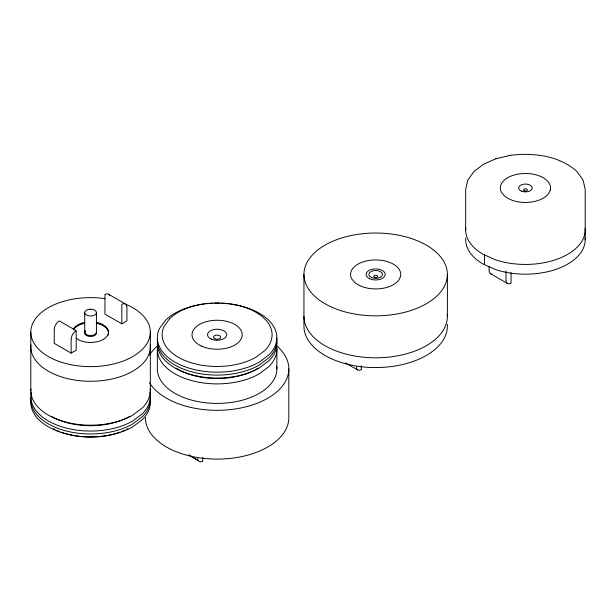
<?xml version="1.0" encoding="UTF-8"?>
<svg xmlns="http://www.w3.org/2000/svg" width="616" height="616" viewBox="0 0 616 616"><rect width="100%" height="100%" fill="white"/><g stroke="black" fill="none" stroke-linecap="round" stroke-linejoin="round"><path stroke-width="0.92" d="M257.881 368.037L256.41 369.146A55.579 32.086 0 0 1 176.138 368.145M54.223 329.691L54.223 343.351L71.125 353.114L76.199 350.188L76.199 330.669L59.29 320.905A7.169 4.143 -60 0 0 54.231 329.298M104.936 294.556L104.936 314.075L121.837 323.831L126.911 320.905L126.911 307.245M496.003 158.728L483.552 164.21L474.135 171.294L467.767 180.126L465.673 189.428L465.673 229.93M510.102 155.363L510.202 155.34C533.156 152.452 558.781 155.463 576.738 171.294L583.106 180.126L585.2 189.428L585.2 239.693M495.818 158.774L510.202 155.34M490.575 273.712L507.484 283.476M345.638 362.97L357.711 369.947M108.516 294.202L125.425 303.957M189.204 455.108L198.19 460.491A7.169 4.143 -60 0 0 202.41 461.307M188.535 454.916L198.19 460.491M76.438 338.4L78.763 339.924A17.926 10.349 0 0 0 91.769 342.457L96.358 341.926A17.926 10.349 0 0 0 105.451 326.365L102.364 324.339A17.926 10.349 0 0 0 96.743 322.414M511.064 272.78L511.064 283.121M505.998 270.894L505.998 280.195M489.089 266.713L489.089 270.432M484.461 254.893L484.461 264.657M447.385 274.436A71.718 41.403 0 0 1 339.809 310.295A71.718 41.403 0 0 1 339.809 238.577A71.718 41.403 0 0 1 447.385 274.436L447.385 316.401M361.299 365.827L361.299 369.585M303.95 274.436L303.95 326.157A71.718 41.403 0 0 0 377.223 367.552A71.718 41.403 0 0 0 447.316 324.363M288.827 368.907L288.827 417.702A71.718 41.403 0 0 1 217.109 459.105A71.718 41.403 0 0 1 145.391 417.702M276.877 349.387L276.877 368.907M202.741 457.372L202.741 461.13M157.342 349.387L157.342 368.907A59.767 34.504 0 0 0 219.45 403.38A59.767 34.504 0 0 0 276.692 366.204M150.327 332.132L150.327 390.69M121.837 323.831L121.837 304.319A7.169 4.143 -60 0 1 126.896 306.868M96.427 312.381L96.427 331.901A5.875 3.388 0 0 1 92.462 335.343L90.96 335.512A5.875 3.388 0 0 1 85.293 330.638M84.708 312.836L84.708 332.355M71.125 339.447L71.125 353.114M30.8 332.132L30.8 390.69M360.968 369.769A7.169 4.143 -60 0 1 356.24 367.036M447.316 314.607A71.718 41.403 0 0 1 377.223 357.796A71.718 41.403 0 0 1 303.95 316.401M585.115 228.136A59.767 34.504 0 0 1 556.656 259.351A59.767 34.504 0 0 1 495.557 259.813L483.175 254.331A59.767 34.504 0 0 1 465.75 228.136M585.115 237.892A59.767 34.504 0 0 1 556.656 269.115A59.767 34.504 0 0 1 495.557 269.569L483.175 264.087A59.767 34.504 0 0 1 465.75 237.892M491.922 274.051A7.169 4.143 -60 0 1 489.104 270.809M510.733 283.298A7.169 4.143 -60 0 1 506.005 280.565M276.576 345.761A71.718 41.403 0 0 1 249.434 405.867A71.718 41.403 0 0 1 149.549 382.79M149.549 355.016A71.718 41.403 0 0 1 157.642 345.761M276.692 340.833A59.767 34.504 0 0 1 268.869 360.784L259.367 367.929A59.767 34.504 0 0 1 194.24 375.406A59.767 34.504 0 0 1 157.342 343.528M229.914 303.973A59.767 34.504 0 0 1 268.869 354.924L259.367 362.069A59.767 34.504 0 0 1 187.226 367.552A59.767 34.504 0 0 1 159.382 328.744L165.35 320.42A59.767 34.504 0 0 1 204.304 303.973M206.114 303.757A59.767 34.504 0 0 1 212.528 303.272M214.368 303.203A59.767 34.504 0 0 1 219.85 303.203M221.691 303.272A59.767 34.504 0 0 1 228.105 303.757M276.546 345.784A59.767 34.504 0 0 1 268.869 366.635L259.367 373.781A59.767 34.504 0 0 1 191.384 380.526A59.767 34.504 0 0 1 157.673 345.784M276.692 337.899A59.767 34.504 0 0 1 268.869 357.85L259.367 365.003A59.767 34.504 0 0 1 194.24 372.48A59.767 34.504 0 0 1 157.342 340.602M198.052 460.221A7.169 4.143 -60 0 1 197.682 458.581M105.267 294.379A7.169 4.143 -60 0 1 109.148 294.725M109.325 294.949A7.169 4.143 -60 0 1 109.617 295.464M150.25 344.975A59.767 34.504 0 0 1 90.567 381.273A59.767 34.504 0 0 1 30.885 344.975M150.25 388.889A59.767 34.504 0 0 1 142.319 407.938L132.825 415.084A59.767 34.504 0 0 1 66.266 422.214A59.767 34.504 0 0 1 30.885 388.889M73.573 329.799A17.926 10.349 0 0 1 84.769 323.308M96.743 323.392A17.926 10.349 0 0 1 102.364 325.31L105.451 327.342A17.926 10.349 0 0 1 108.154 335.112M73.235 329.468A17.926 10.349 0 0 1 84.769 322.337M71.133 339.062A7.169 4.143 -60 0 1 75.868 330.869M126.526 304.574A59.767 34.504 0 0 1 121.013 361.823A59.767 34.504 0 0 1 31.416 337.083A59.767 34.504 0 0 1 105.151 298.668M150.25 397.674A59.767 34.504 0 0 1 142.319 416.724L132.825 423.87A59.767 34.504 0 0 1 66.266 430.992A59.767 34.504 0 0 1 30.885 397.674M150.25 400.6A59.767 34.504 0 0 1 142.319 419.65L132.825 426.796A59.767 34.504 0 0 1 66.266 433.926A59.767 34.504 0 0 1 30.885 400.6M149.819 392.038A59.767 34.504 0 0 1 142.319 413.798L132.825 420.944A59.767 34.504 0 0 1 64.133 427.489A59.767 34.504 0 0 1 31.308 392.038M127.859 428.651A54.986 31.747 0 0 1 126.195 429.498M124.478 430.315A54.986 31.747 0 0 1 121.791 431.454M119.935 432.163A54.986 31.747 0 0 1 61.192 432.163M59.344 431.454A54.986 31.747 0 0 1 56.649 430.315M54.932 429.498A54.986 31.747 0 0 1 53.269 428.651M129.868 416.308A55.579 32.086 0 0 1 51.267 416.308M96.427 332.879A5.875 3.388 0 0 1 92.462 336.313L90.96 336.49A5.875 3.388 0 0 1 85.293 331.608M400.485 276.615L398.86 279.98A25.102 14.491 0 0 1 377.939 288.865A25.102 14.491 0 0 1 354.585 282.297L351.936 279.163A25.102 14.491 0 0 1 373.396 259.998A25.102 14.491 0 0 1 400.485 276.615M550.25 190.144L548.625 193.509A25.102 14.491 0 0 1 527.704 202.395A25.102 14.491 0 0 1 504.358 195.834L501.709 192.692A25.102 14.491 0 0 1 523.161 173.535A25.102 14.491 0 0 1 550.25 190.144M169.492 318.872L164.002 326.526A54.986 31.747 0 0 0 189.62 362.239A54.986 31.747 0 0 0 255.987 357.195L264.726 350.62A54.986 31.747 0 0 0 244.598 307.253A54.986 31.747 0 0 0 169.492 318.872M90.167 309.224L88.666 309.401A5.875 3.388 0 0 0 84.808 313.282A5.875 3.388 0 0 0 90.96 315.993L92.462 315.823A5.875 3.388 0 0 0 96.319 311.942A5.875 3.388 0 0 0 90.167 309.224M369.692 278.748A9.563 5.521 0 0 0 385.123 275.26A9.563 5.521 0 0 0 372.187 269.292A9.563 5.521 0 0 0 369.692 278.748M371.625 277.577A6.784 3.919 0 0 0 382.405 274.882A6.784 3.919 0 0 0 372.973 270.84A6.784 3.919 0 0 0 371.625 277.577M374.513 277.285A1.94 1.124 0 0 0 377.593 276.515A1.94 1.124 0 0 0 374.898 275.36A1.94 1.124 0 0 0 374.513 277.285M521.39 191.114A6.784 3.919 0 0 0 532.178 188.411A6.784 3.919 0 0 0 522.738 184.369A6.784 3.919 0 0 0 521.39 191.114M524.278 190.814A1.94 1.124 0 0 0 527.365 190.044A1.94 1.124 0 0 0 524.663 188.889A1.94 1.124 0 0 0 524.278 190.814M201.432 346.061A25.102 14.491 0 0 0 241.926 336.929A25.102 14.491 0 0 0 207.969 321.244A25.102 14.491 0 0 0 201.432 346.061M211.134 339.054A9.563 5.521 0 0 0 226.565 335.574A9.563 5.521 0 0 0 213.629 329.606A9.563 5.521 0 0 0 211.134 339.054M214.869 338.8A3.588 2.071 0 0 0 220.651 337.499A3.588 2.071 0 0 0 215.8 335.258A3.588 2.071 0 0 0 214.869 338.8"/></g></svg>
